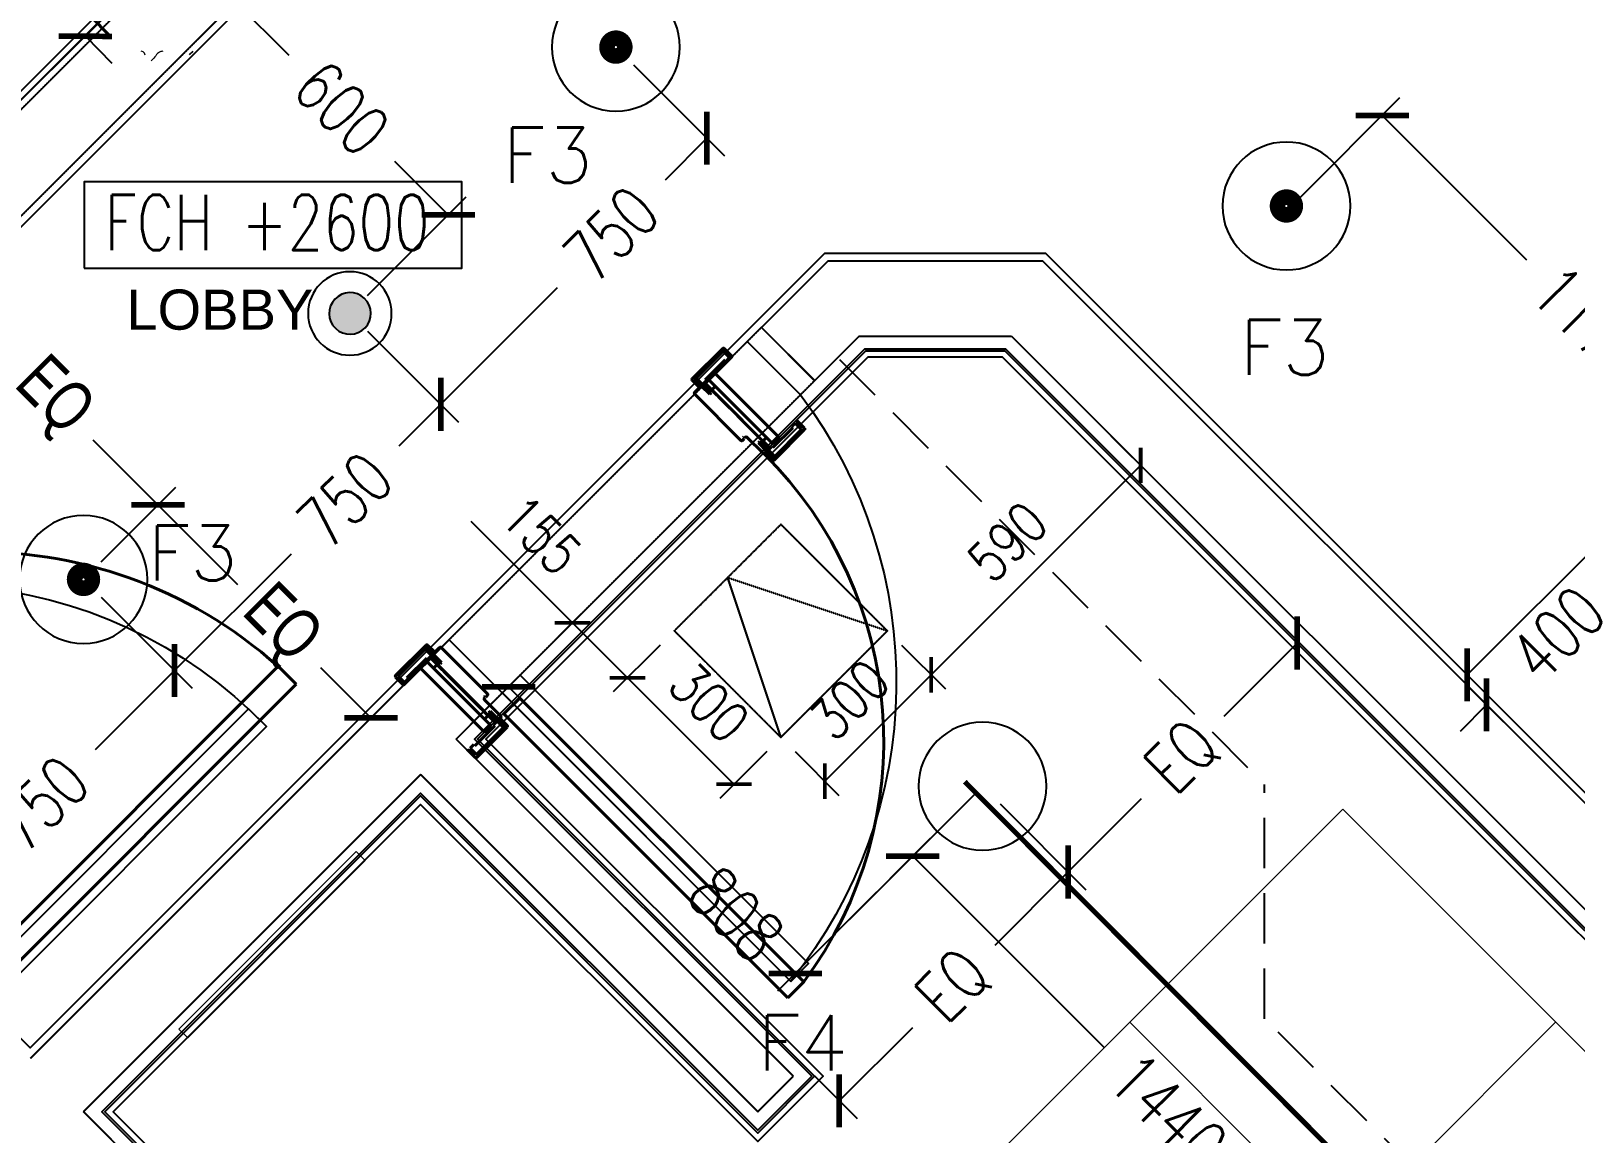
# Model space of a CAD drawing. Header units: millimetres. Extents: x 186805 to 449048, y 2167 to 51540.
# Drawn here: x 307688 to 310765, y 12794 to 14990 of the extents above; entities that cross this region are included whole.
import ezdxf
from ezdxf.enums import TextEntityAlignment as Align

# ---------------------------------------------------------------- set-up
doc = ezdxf.new("R2010")
doc.units = ezdxf.units.MM
for name, pattern in [('BC$0$DASHDOT2', [0.5, 0.25, -0.125, 0, -0.125]), ('BC$0$HIDDEN', [0.375, 0.25, -0.125]), ('HIDDEN', [0.375, 0.25, -0.125]), ('HIDDEN2', [0.1875, 0.125, -0.0625])]:
    doc.linetypes.add(name, pattern=pattern)
doc.layers.get('0').update_dxf_attribs({"linetype": 'CONTINUOUS'})
doc.layers.get('Defpoints').update_dxf_attribs({"linetype": 'CONTINUOUS'})
for name, color, linetype, lineweight in [('0-60x60-C', 3, 'CONTINUOUS', 13), ('0-duct-C', 3, 'CONTINUOUS', 20), ('1', 130, 'CONTINUOUS', 40), ('ACCESS PANEL', 170, 'CONTINUOUS', 30), ('wall', 4, 'CONTINUOUS', 25)]:
    doc.layers.add(name, color=color, linetype=linetype, lineweight=lineweight)
for name, color, linetype in [('0TG-text', 4, 'CONTINUOUS'), ('A-ABOVE DOOR', 1, 'HIDDEN2'), ('a-door', 4, 'CONTINUOUS'), ('a-wall', 140, 'CONTINUOUS'), ('BC-dim', 1, 'CONTINUOUS'), ('BC-TILES', 2, 'CONTINUOUS'), ('dimension', 7, 'CONTINUOUS'), ('E-ARMATUR', 2, 'CONTINUOUS'), ('HATCH', 8, 'CONTINUOUS'), ('MEP', 16, 'CONTINUOUS'), ('SHADOW LINE', 151, 'CONTINUOUS'), ('TEXT', 3, 'CONTINUOUS')]:
    doc.layers.add(name, color=color, linetype=linetype)
doc.styles.add('BW.B$0$SAS', font='sanss___.ttf')
doc.styles.add('ROMANS', font='ROMANS.shx', dxfattribs={"width": 0.8})
doc.styles.add('ROMANS_075', font='romans.shx', dxfattribs={"width": 0.75})
doc.dimstyles.new('ARCH_1-50B$0', dxfattribs={"dimscale": 1000, "dimtxt": 0.11, "dimasz": 0.075, "dimexe": 0.05, "dimexo": 0.05, "dimgap": 0.055, "dimtad": 0, "dimdec": 0, "dimrnd": 1, "dimzin": 12, "dimdsep": 46, "dimtxsty": 'ROMANS_075', "dimblk1": 'ARCHTICK', "dimblk2": 'ARCHTICK', "dimsah": 1, "dimcen": 0.07, "dimclrd": 9, "dimclre": 9, "dimadec": 0, "dimazin": 0, "dimtfac": 1, "dimtdec": 0, "dimtofl": 0, "dimtmove": 0, "dimatfit": 3, "dimldrblk": 'ARCHTICK', "dimfxl": 0.05, "dimtolj": 1, "dimtzin": 12, "dimarcsym": 0})
doc.dimstyles.new('DIM-100', dxfattribs={"dimtxt": 90, "dimasz": 40, "dimexe": 40, "dimexo": 40, "dimgap": 40, "dimtad": 1, "dimdec": 0, "dimtxsty": 'ROMANS', "dimblk": 'ARCHTICK', "dimcen": 150, "dimclrd": 30, "dimclre": 30, "dimclrt": 30, "dimadec": 0, "dimazin": 0, "dimtfac": 1, "dimtdec": 0, "dimtmove": 0, "dimatfit": 3, "dimfxl": 1, "dimarcsym": 0})

# ---------------------------------------------------------------- blocks, each defined once
blk = doc.blocks.new('A$C7C4A1575')
at = {"layer": 'A-ABOVE DOOR', "color": 8}
for p, q in [((78751.2, 37238.9), (78093.6, 37896.5)), ((78645.1, 37132.8), (77987.5, 37790.4)), ((77612.7, 36468.1), (76884.4, 37196.4)), ((77506.7, 36362.1), (76778.3, 37090.4))]:
    blk.add_line(p, q, dxfattribs=at)
at = {"layer": 'a-door', "color": 8}
for points in [[(77093, 38494), (77658.7, 37928.3), (77623.3, 37892.9), (77057.6, 38458.6)], [(77987.5, 37790.4), (78022.9, 37755.1), (78703.7, 38435.9)], [(78703.7, 38435.9), (78703.7, 38435.9), (78128.9, 37861.1), (78093.6, 37896.5)], [(78703.7, 38435.9), (78739, 38400.5), (78164.3, 37825.8), (78128.9, 37861.1)], [(78722.9, 37267.2), (78722.9, 37267.2), (78616.8, 37161.1), (78616.8, 37161.1)]]:
    blk.add_lwpolyline(points, dxfattribs=at)
for centre, radius, start, end in [((77961.5, 37839.1), 952.3, 323.086, 38.7987), ((76995.7, 38566.1), 920, 232.4826, 316.1122)]:
    blk.add_arc(centre, radius, start, end, dxfattribs=at)
at = {"layer": 'a-wall', "color": 8}
for p, q in [((78620.9, 40021.9), (77294.5, 38695.5)), ((82121.1, 39915.8), (79205.3, 37000)), ((79143.1, 37150), (81484.7, 39491.5)), ((77966.3, 38023.8), (77294.5, 38695.5)), ((77966.3, 38023.8), (78638, 38695.5)), ((78638, 38695.5), (78708.7, 38624.8)), ((78708.7, 38624.8), (78037, 37953)), ((77987.5, 37790.4), (77188.5, 38589.4)), ((78037, 37953), (78093.6, 37896.5)), ((78093.6, 37896.5), (77987.5, 37790.4)), ((78751.2, 37238.9), (78645.1, 37132.8)), ((78840, 37150), (78751.2, 37238.9)), ((78840, 37150), (79143.1, 37150)), ((78777.9, 37000), (78645.1, 37132.8)), ((78777.9, 37000), (79205.3, 37000))]:
    blk.add_line(p, q, dxfattribs=at)
blk = doc.blocks.new('A$C32DD6ECA')
at = {"layer": '0-60x60-C', "color": 16, "xscale": 0.04183124983683228, "yscale": 0.04183124983683228, "zscale": 0.04183124983683228, "rotation": 180}
blk.add_blockref('A$C7C4A1575', (4397.08, 2202.64), dxfattribs=at)
blk = doc.blocks.new('_ArchTick')
at = {"color": 0, "linetype": 'ByBlock', "const_width": 0.15}
blk.add_lwpolyline([(-0.5, -0.5), (0.5, 0.5)], dxfattribs=at)
blk = doc.blocks.new('*D256')
at = {"layer": 'Defpoints', "color": 0, "transparency": 16777216}
for p in [(-568498.8, -207916.5), (-568884.6, -207942.3), (-568707.5, -208122.1)]:
    blk.add_point(p, dxfattribs=at)
at = {"layer": 'MEP', "color": 9, "lineweight": -2, "transparency": 16777216}
for p, q in [((-568675.9, -207736.7), (-568728.6, -207683.3)), ((-568849, -207907.2), (-568640.3, -207701.6)), ((-568671.9, -208087), (-568463.2, -207881.5)), ((-568498.8, -207916.5), (-568446.2, -207970))]:
    blk.add_line(p, q, dxfattribs=at)
at = {"layer": 'MEP', "color": 9, "lineweight": -2, "transparency": 16777216, "xscale": 75, "yscale": 75, "zscale": 75}
for p, rotation in [((-568675.9, -207736.7), 314.5677388572266), ((-568498.8, -207916.5), 134.5677388572266)]:
    blk.add_blockref('_ArchTick', p, dxfattribs=dict(at, rotation=rotation))
at = {"layer": 'MEP', "color": 0, "transparency": 16777216, "insert": (-568479.8, -207806.9), "char_height": 110, "attachment_point": 5, "rotation": 314.5677, "style": 'ROMANS_075'}
blk.add_mtext('\\A1;252', dxfattribs=at)
blk = doc.blocks.new('*D78')
at = {"layer": 'Defpoints', "color": 0, "transparency": 16777216}
for p in [(-567012, -209711.6), (-565832.2, -210568.3), (-565993.7, -210729.8)]:
    blk.add_point(p, dxfattribs=at)
at = {"layer": 'dimension', "color": 9, "lineweight": -2, "transparency": 16777216}
for p, q in [((-566976.6, -209676.3), (-566815.1, -209514.7)), ((-566850.4, -209550.1), (-566469.9, -209930.7)), ((-565832.2, -210568.3), (-566212.8, -210187.7)), ((-565958.4, -210694.5), (-565796.9, -210533))]:
    blk.add_line(p, q, dxfattribs=at)
at = {"layer": 'dimension', "color": 9, "lineweight": -2, "transparency": 16777216, "xscale": 75, "yscale": 75, "zscale": 75}
for p, rotation in [((-566850.4, -209550.1), 135.0000000000016), ((-565832.2, -210568.3), 315.0000000000016)]:
    blk.add_blockref('_ArchTick', p, dxfattribs=dict(at, rotation=rotation))
at = {"layer": 'dimension', "color": 0, "transparency": 16777216, "insert": (-566341.3, -210059.2), "char_height": 100, "attachment_point": 5, "rotation": 315, "style": 'ROMANS_075'}
blk.add_mtext('\\A1;1440', dxfattribs=at)
blk = doc.blocks.new('*D79')
at = {"layer": 'Defpoints', "color": 0, "transparency": 16777216}
for p in [(-567260.2, -208817.3), (-567655.5, -209212.7), (-566688.9, -209388.5)]:
    blk.add_point(p, dxfattribs=at)
at = {"layer": 'dimension', "color": 9, "lineweight": -2, "transparency": 16777216}
for p, q in [((-567295.5, -208852.7), (-567690.9, -209248)), ((-567655.5, -209212.7), (-567309.4, -209558.8)), ((-566724.3, -209423.9), (-567119.6, -209819.3)), ((-567084.3, -209783.9), (-567095.3, -209773))]:
    blk.add_line(p, q, dxfattribs=at)
at = {"layer": 'dimension', "color": 9, "lineweight": -2, "transparency": 16777216, "xscale": 75, "yscale": 75, "zscale": 75}
for p, rotation in [((-567655.5, -209212.7), 134.9999999997431), ((-567084.3, -209783.9), 314.9999999997431)]:
    blk.add_blockref('_ArchTick', p, dxfattribs=dict(at, rotation=rotation))
at = {"layer": 'dimension', "color": 0, "transparency": 16777216, "insert": (-567202.3, -209665.9), "char_height": 100, "attachment_point": 5, "rotation": 315, "style": 'ROMANS_075'}
blk.add_mtext('\\A1;808', dxfattribs=at)
blk = doc.blocks.new('*D89')
at = {"layer": 'Defpoints', "color": 0, "transparency": 16777216}
for p in [(-566255.4, -208955), (-566084.5, -209125.8), (-566711.4, -209411.1)]:
    blk.add_point(p, dxfattribs=at)
at = {"layer": 'dimension', "color": 9, "lineweight": -2, "transparency": 16777216}
for p, q in [((-566220, -208990.4), (-566049.2, -209161.2)), ((-566084.5, -209125.8), (-566230.8, -209272)), ((-566676.1, -209446.4), (-566505.3, -209617.3)), ((-566540.6, -209581.9), (-566394.4, -209435.7))]:
    blk.add_line(p, q, dxfattribs=at)
at = {"layer": 'dimension', "color": 9, "lineweight": -2, "transparency": 16777216, "xscale": 75, "yscale": 75, "zscale": 75}
for p, rotation in [((-566084.5, -209125.8), 44.99999999998721), ((-566540.6, -209581.9), 224.9999999999872)]:
    blk.add_blockref('_ArchTick', p, dxfattribs=dict(at, rotation=rotation))
at = {"layer": 'dimension', "color": 0, "transparency": 16777216, "insert": (-566312.6, -209353.9), "char_height": 100, "attachment_point": 5, "rotation": 45, "style": 'ROMANS_075'}
blk.add_mtext('\\A1;EQ ', dxfattribs=at)
blk = doc.blocks.new('*D144')
at = {"layer": 'Defpoints', "color": 0, "transparency": 16777216}
for p in [(-565915, -208074.2), (-566115.5, -208274.7), (-565283.1, -209107.1)]:
    blk.add_point(p, dxfattribs=at)
at = {"layer": 'dimension', "color": 9, "lineweight": -2, "transparency": 16777216}
for p, q in [((-566080.1, -208239.3), (-565879.7, -208038.9)), ((-565915, -208074.2), (-565627.4, -208361.9)), ((-565082.6, -208906.6), (-565370.3, -208619)), ((-565247.7, -209071.7), (-565047.3, -208871.3))]:
    blk.add_line(p, q, dxfattribs=at)
at = {"layer": 'dimension', "color": 9, "lineweight": -2, "transparency": 16777216, "xscale": 75, "yscale": 75, "zscale": 75}
for p, rotation in [((-565915, -208074.2), 135.000000000001), ((-565082.6, -208906.6), 315.000000000001)]:
    blk.add_blockref('_ArchTick', p, dxfattribs=dict(at, rotation=rotation))
at = {"layer": 'dimension', "color": 0, "transparency": 16777216, "insert": (-565498.8, -208490.4), "char_height": 100, "attachment_point": 5, "rotation": 315, "style": 'ROMANS_075'}
blk.add_mtext('\\A1;1177', dxfattribs=at)
blk = doc.blocks.new('*D145')
at = {"layer": 'Defpoints', "color": 0, "transparency": 16777216}
for p in [(-568502.5, -208998.9), (-567929.8, -209274.8), (-568078.2, -209423.2)]:
    blk.add_point(p, dxfattribs=at)
at = {"layer": 'dimension', "color": 9, "lineweight": -2, "transparency": 16777216}
for p, q in [((-568467.1, -208963.6), (-568318.7, -208815.2)), ((-568354.1, -208850.5), (-568195.6, -209009)), ((-567929.8, -209274.8), (-568029.4, -209175.2)), ((-568042.8, -209387.9), (-567894.4, -209239.5))]:
    blk.add_line(p, q, dxfattribs=at)
at = {"layer": 'dimension', "color": 9, "lineweight": -2, "transparency": 16777216, "xscale": 75, "yscale": 75, "zscale": 75}
for p, rotation in [((-568354.1, -208850.5), 135.0000000000098), ((-567929.8, -209274.8), 315.0000000000098)]:
    blk.add_blockref('_ArchTick', p, dxfattribs=dict(at, rotation=rotation))
at = {"layer": 'dimension', "color": 0, "transparency": 16777216, "insert": (-568112.5, -209092.1), "char_height": 100, "attachment_point": 5, "rotation": 315, "style": 'ROMANS_075'}
blk.add_mtext('\\A1;{\\Farchd.shx;EQ}', dxfattribs=at)
blk = doc.blocks.new('*D146')
at = {"layer": 'Defpoints', "color": 0, "transparency": 16777216}
for p in [(-568778.3, -208426.3), (-568926.7, -208574.7), (-568502.5, -208998.9)]:
    blk.add_point(p, dxfattribs=at)
at = {"layer": 'dimension', "color": 9, "lineweight": -2, "transparency": 16777216}
for p, q in [((-568891.4, -208539.3), (-568743, -208390.9)), ((-568778.3, -208426.3), (-568649.3, -208555.3)), ((-568354.1, -208850.5), (-568483.1, -208721.5)), ((-568467.1, -208963.6), (-568318.7, -208815.2))]:
    blk.add_line(p, q, dxfattribs=at)
at = {"layer": 'dimension', "color": 9, "lineweight": -2, "transparency": 16777216, "xscale": 75, "yscale": 75, "zscale": 75}
for p, rotation in [((-568778.3, -208426.3), 135.000000000055), ((-568354.1, -208850.5), 315.000000000055)]:
    blk.add_blockref('_ArchTick', p, dxfattribs=dict(at, rotation=rotation))
at = {"layer": 'dimension', "color": 0, "transparency": 16777216, "insert": (-568566.2, -208638.4), "char_height": 100, "attachment_point": 5, "rotation": 315, "style": 'ROMANS_075'}
blk.add_mtext('\\A1;{\\Farchd.shx;EQ}', dxfattribs=at)
blk = doc.blocks.new('*D147')
at = {"layer": 'Defpoints', "color": 0, "transparency": 16777216}
for p in [(-568502.5, -208998.9), (-569032.8, -209529.3), (-568851.4, -209710.6)]:
    blk.add_point(p, dxfattribs=at)
at = {"layer": 'dimension', "color": 9, "lineweight": -2, "transparency": 16777216}
for p, q in [((-568467.1, -209034.3), (-568285.7, -209215.7)), ((-568321.1, -209180.3), (-568479.2, -209338.4)), ((-568997.4, -209564.6), (-568816.1, -209746)), ((-568851.4, -209710.6), (-568693.3, -209552.5))]:
    blk.add_line(p, q, dxfattribs=at)
at = {"layer": 'dimension', "color": 9, "lineweight": -2, "transparency": 16777216, "xscale": 75, "yscale": 75, "zscale": 75}
for p, rotation in [((-568321.1, -209180.3), 45.00000000013988), ((-568851.4, -209710.6), 225.0000000001399)]:
    blk.add_blockref('_ArchTick', p, dxfattribs=dict(at, rotation=rotation))
at = {"layer": 'dimension', "color": 0, "transparency": 16777216, "insert": (-568586.3, -209445.5), "char_height": 100, "attachment_point": 5, "rotation": 45, "style": 'ROMANS_075'}
blk.add_mtext('\\A1;750', dxfattribs=at)
blk = doc.blocks.new('*D174')
at = {"layer": 'Defpoints', "color": 0, "transparency": 16777216}
for p in [(-567972.1, -208468.6), (-567790.8, -208650), (-568502.5, -208998.9)]:
    blk.add_point(p, dxfattribs=at)
at = {"layer": 'dimension', "color": 9, "lineweight": -2, "transparency": 16777216}
for p, q in [((-567936.8, -208504), (-567755.4, -208685.3)), ((-567790.8, -208650), (-567874.2, -208733.4)), ((-568321.1, -209180.3), (-568088.4, -208947.6)), ((-568467.1, -209034.3), (-568285.7, -209215.7))]:
    blk.add_line(p, q, dxfattribs=at)
at = {"layer": 'dimension', "color": 9, "lineweight": -2, "transparency": 16777216, "xscale": 75, "yscale": 75, "zscale": 75}
for p, rotation in [((-567790.8, -208650), 44.99999999981291), ((-568321.1, -209180.3), 224.9999999998129)]:
    blk.add_blockref('_ArchTick', p, dxfattribs=dict(at, rotation=rotation))
at = {"layer": 'dimension', "color": 0, "transparency": 16777216, "insert": (-567981.3, -208840.5), "char_height": 100, "attachment_point": 5, "rotation": 45, "style": 'ROMANS_075'}
blk.add_mtext('\\A1;750', dxfattribs=at)
blk = doc.blocks.new('*D175')
at = {"layer": 'Defpoints', "color": 0, "transparency": 16777216}
for p in [(-568200, -207847.9), (-568396.4, -208044.3), (-567972.1, -208468.6)]:
    blk.add_point(p, dxfattribs=at)
at = {"layer": 'dimension', "color": 9, "lineweight": -2, "transparency": 16777216}
for p, q in [((-568361, -208009), (-568164.6, -207812.6)), ((-568200, -207847.9), (-568093.6, -207954.2)), ((-567775.7, -208272.2), (-567882, -208165.9)), ((-567936.8, -208433.3), (-567740.3, -208236.8))]:
    blk.add_line(p, q, dxfattribs=at)
at = {"layer": 'dimension', "color": 9, "lineweight": -2, "transparency": 16777216, "xscale": 75, "yscale": 75, "zscale": 75}
for p, rotation in [((-568200, -207847.9), 135.0000000012401), ((-567775.7, -208272.2), 315.00000000124)]:
    blk.add_blockref('_ArchTick', p, dxfattribs=dict(at, rotation=rotation))
at = {"layer": 'dimension', "color": 0, "transparency": 16777216, "insert": (-567987.8, -208060), "char_height": 100, "attachment_point": 5, "rotation": 315, "style": 'ROMANS_075'}
blk.add_mtext('\\A1;600', dxfattribs=at)
blk = doc.blocks.new('F33')
at = {"layer": 'E-ARMATUR', "color": 16, "const_width": 31.1}
blk.add_lwpolyline([(-17.7, 0, 1), (17.7, 0, 1)], format="xyb", close=True, dxfattribs=at)
at = {"layer": 'E-ARMATUR', "color": 16}
blk.add_circle((0, 0), 127.5, dxfattribs=at)
blk = doc.blocks.new('f44')
at = {"layer": 'E-ARMATUR', "color": 16}
blk.add_circle((0, 0), 127.5, dxfattribs=at)
blk = doc.blocks.new('*D198')
at = {"layer": 'Defpoints', "color": 0, "transparency": 16777216}
for p in [(-565283.1, -209107.1), (-565707, -209248.8), (-565565.9, -209389.9)]:
    blk.add_point(p, dxfattribs=at)
at = {"layer": 'dimension', "color": 9, "lineweight": -2, "transparency": 16777216}
for p, q in [((-565318.4, -209071.7), (-565459.5, -208930.6)), ((-565424.2, -208966), (-565371.1, -208912.9)), ((-565601.3, -209354.6), (-565742.4, -209213.4)), ((-565707, -209248.8), (-565760, -209301.8))]:
    blk.add_line(p, q, dxfattribs=at)
at = {"layer": 'dimension', "color": 9, "lineweight": -2, "transparency": 16777216, "xscale": 75, "yscale": 75, "zscale": 75}
for p, rotation in [((-565424.2, -208966), 225.0000000000148), ((-565707, -209248.8), 45.00000000001473)]:
    blk.add_blockref('_ArchTick', p, dxfattribs=dict(at, rotation=rotation))
at = {"layer": 'dimension', "color": 0, "transparency": 16777216, "insert": (-565565.6, -209107.4), "char_height": 100, "attachment_point": 5, "rotation": 45, "style": 'ROMANS_075'}
blk.add_mtext('\\A1;400', dxfattribs=at)
blk = doc.blocks.new('*D199')
at = {"layer": 'Defpoints', "color": 0, "transparency": 16777216}
for p in [(-567441.8, -207938.3), (-567260.4, -208119.6), (-567972.1, -208468.6)]:
    blk.add_point(p, dxfattribs=at)
at = {"layer": 'dimension', "color": 9, "lineweight": -2, "transparency": 16777216}
for p, q in [((-567406.4, -207973.6), (-567225.1, -208155)), ((-567260.4, -208119.6), (-567343.9, -208203.1)), ((-567790.8, -208650), (-567558, -208417.2)), ((-567936.8, -208504), (-567755.4, -208685.3))]:
    blk.add_line(p, q, dxfattribs=at)
at = {"layer": 'dimension', "color": 9, "lineweight": -2, "transparency": 16777216, "xscale": 75, "yscale": 75, "zscale": 75}
for p, rotation in [((-567260.4, -208119.6), 44.99999999983807), ((-567790.8, -208650), 224.9999999998381)]:
    blk.add_blockref('_ArchTick', p, dxfattribs=dict(at, rotation=rotation))
at = {"layer": 'dimension', "color": 0, "transparency": 16777216, "insert": (-567451, -208310.2), "char_height": 100, "attachment_point": 5, "rotation": 45, "style": 'ROMANS_075'}
blk.add_mtext('\\A1;750', dxfattribs=at)
blk = doc.blocks.new('*D218')
at = {"layer": 'Defpoints', "color": 0, "transparency": 16777216}
for p in [(-564723.4, -208167), (-564554.6, -208335.8), (-565576.6, -209358)]:
    blk.add_point(p, dxfattribs=at)
at = {"layer": 'dimension', "color": 9, "lineweight": -2, "transparency": 16777216}
for p, q in [((-564589.9, -208300.5), (-564758.8, -208131.7)), ((-564723.4, -208167), (-564855.5, -208299.1)), ((-565745.5, -209189.1), (-565112.6, -208556.2)), ((-565612, -209322.6), (-565780.8, -209153.8))]:
    blk.add_line(p, q, dxfattribs=at)
at = {"layer": 'dimension', "color": 9, "lineweight": -2, "transparency": 16777216, "xscale": 75, "yscale": 75, "zscale": 75}
for p, rotation in [((-564723.4, -208167), 45.00195083338961), ((-565745.5, -209189.1), 225.0019508333896)]:
    blk.add_blockref('_ArchTick', p, dxfattribs=dict(at, rotation=rotation))
at = {"layer": 'dimension', "color": 0, "transparency": 16777216, "insert": (-564994.2, -208417.5), "char_height": 100, "attachment_point": 5, "rotation": 45.002, "style": 'ROMANS_075'}
blk.add_mtext('\\A1;1445', dxfattribs=at)
blk = doc.blocks.new('*D260')
at = {"layer": 'ACCESS PANEL', "color": 8, "linetype": 'Continuous', "lineweight": -2, "transparency": 16777216}
for p, q in [((-566455.4, -208712.5), (-566368.1, -208799.9)), ((-566813.6, -209188.9), (-566396.3, -208771.6)), ((-566872.7, -209129.8), (-566785.3, -209217.1))]:
    blk.add_line(p, q, dxfattribs=at)
at = {"layer": 'Defpoints', "color": 0, "linetype": 'Continuous', "transparency": 16777216}
for p in [(-566483.7, -208684.3), (-566396.3, -208771.6), (-566900.9, -209101.5)]:
    blk.add_point(p, dxfattribs=at)
at = {"layer": 'ACCESS PANEL', "color": 8, "linetype": 'Continuous', "lineweight": -2, "transparency": 16777216, "xscale": 50, "yscale": 50, "zscale": 50}
for p, rotation in [((-566396.3, -208771.6), 44.99999999998602), ((-566813.6, -209188.9), 224.999999999986)]:
    blk.add_blockref('_ArchTick', p, dxfattribs=dict(at, rotation=rotation))
at = {"layer": 'ACCESS PANEL', "color": 2, "linetype": 'Continuous', "transparency": 16777216, "insert": (-566661.5, -208923.7), "char_height": 80, "attachment_point": 5, "rotation": 45, "style": 'ROMANS'}
blk.add_mtext('590', dxfattribs=at)
blk = doc.blocks.new('*D261')
at = {"layer": 'ACCESS PANEL', "color": 8, "linetype": 'Continuous', "lineweight": -2, "transparency": 16777216}
for p, q in [((-566872.7, -209129.8), (-566785.3, -209217.1)), ((-566813.6, -209188.9), (-567025.7, -209401)), ((-567084.8, -209341.9), (-566997.4, -209429.3))]:
    blk.add_line(p, q, dxfattribs=at)
at = {"layer": 'Defpoints', "color": 0, "linetype": 'Continuous', "transparency": 16777216}
for p in [(-566900.9, -209101.5), (-567113.1, -209313.6), (-567025.7, -209401)]:
    blk.add_point(p, dxfattribs=at)
at = {"layer": 'ACCESS PANEL', "color": 8, "linetype": 'Continuous', "lineweight": -2, "transparency": 16777216, "xscale": 50, "yscale": 50, "zscale": 50}
for p, rotation in [((-566813.6, -209188.9), 45), ((-567025.7, -209401), 225)]:
    blk.add_blockref('_ArchTick', p, dxfattribs=dict(at, rotation=rotation))
at = {"layer": 'ACCESS PANEL', "color": 2, "linetype": 'Continuous', "transparency": 16777216, "insert": (-566976.2, -209238.4), "char_height": 80, "attachment_point": 5, "rotation": 45, "style": 'ROMANS'}
blk.add_mtext('300', dxfattribs=at)
blk = doc.blocks.new('*D222')
at = {"layer": 'ACCESS PANEL', "color": 8, "linetype": 'Continuous', "lineweight": -2, "transparency": 16777216}
for p, q in [((-567528.2, -209085.3), (-567730, -208883.5)), ((-567463.1, -209020.2), (-567556.5, -209113.6)), ((-567418.6, -209194.9), (-567528.2, -209085.3)), ((-567353.5, -209129.8), (-567446.9, -209223.2))]:
    blk.add_line(p, q, dxfattribs=at)
at = {"layer": 'Defpoints', "color": 0, "linetype": 'Continuous', "transparency": 16777216}
for p in [(-567434.8, -208991.9), (-567528.2, -209085.3), (-567325.2, -209101.5)]:
    blk.add_point(p, dxfattribs=at)
at = {"layer": 'ACCESS PANEL', "color": 8, "linetype": 'Continuous', "lineweight": -2, "transparency": 16777216, "xscale": 50, "yscale": 50, "zscale": 50}
for p, rotation in [((-567528.2, -209085.3), 134.9997931678721), ((-567418.6, -209194.9), 314.9997931678721)]:
    blk.add_blockref('_ArchTick', p, dxfattribs=dict(at, rotation=rotation))
at = {"layer": 'ACCESS PANEL', "color": 2, "linetype": 'Continuous', "transparency": 16777216, "insert": (-567590.2, -208910.2), "char_height": 80, "attachment_point": 5, "rotation": 314.9998, "style": 'ROMANS'}
blk.add_mtext('155', dxfattribs=at)
blk = doc.blocks.new('*D270')
at = {"layer": 'ACCESS PANEL', "color": 8, "linetype": 'Continuous', "lineweight": -2, "transparency": 16777216}
for p, q in [((-567353.5, -209129.8), (-567446.9, -209223.2)), ((-567418.6, -209194.9), (-567206.5, -209407)), ((-567141.4, -209341.9), (-567234.8, -209435.3))]:
    blk.add_line(p, q, dxfattribs=at)
at = {"layer": 'Defpoints', "color": 0, "linetype": 'Continuous', "transparency": 16777216}
for p in [(-567325.2, -209101.5), (-567113.1, -209313.6), (-567206.5, -209407)]:
    blk.add_point(p, dxfattribs=at)
at = {"layer": 'ACCESS PANEL', "color": 8, "linetype": 'Continuous', "lineweight": -2, "transparency": 16777216, "xscale": 50, "yscale": 50, "zscale": 50}
for p, rotation in [((-567418.6, -209194.9), 134.9997931730236), ((-567206.5, -209407), 314.9997931730236)]:
    blk.add_blockref('_ArchTick', p, dxfattribs=dict(at, rotation=rotation))
at = {"layer": 'ACCESS PANEL', "color": 2, "linetype": 'Continuous', "transparency": 16777216, "insert": (-567256, -209244.4), "char_height": 80, "attachment_point": 5, "rotation": 314.9998, "style": 'ROMANS'}
blk.add_mtext('300', dxfattribs=at)
blk = doc.blocks.new('*D228')
at = {"layer": 'Defpoints', "color": 0, "transparency": 16777216}
for p in [(-566711.4, -209411.1), (-567167.5, -209867.2), (-566996.7, -210038)]:
    blk.add_point(p, dxfattribs=at)
at = {"layer": 'dimension', "color": 9, "lineweight": -2, "transparency": 16777216}
for p, q in [((-566676.1, -209446.4), (-566505.3, -209617.3)), ((-566540.6, -209581.9), (-566686.8, -209728.1)), ((-567132.2, -209902.5), (-566961.3, -210073.3)), ((-566996.7, -210038), (-566850.5, -209891.8))]:
    blk.add_line(p, q, dxfattribs=at)
at = {"layer": 'dimension', "color": 9, "lineweight": -2, "transparency": 16777216, "xscale": 75, "yscale": 75, "zscale": 75}
for p, rotation in [((-566540.6, -209581.9), 45.00000000001463), ((-566996.7, -210038), 225.0000000000146)]:
    blk.add_blockref('_ArchTick', p, dxfattribs=dict(at, rotation=rotation))
at = {"layer": 'dimension', "color": 0, "transparency": 16777216, "insert": (-566768.7, -209809.9), "char_height": 100, "attachment_point": 5, "rotation": 45, "style": 'ROMANS_075'}
blk.add_mtext('\\A1;EQ ', dxfattribs=at)
blk = doc.blocks.new('A$C35C014DB')
at = {"layer": 'MEP'}
h = blk.add_hatch(color=256, dxfattribs=at)
edge = h.paths.add_edge_path()
edge.add_ellipse((13749, 11543.1), major_axis=(-34, -23.8), ratio=1, start_angle=0, end_angle=360, ccw=False)
at = {"color": 8, "linetype": 'BC$0$HIDDEN', "ltscale": 400}
for p, q in [((14724.1, 11451.5), (15571.2, 10604.5)), ((15571.2, 10137.8), (15571.2, 10604.5)), ((16941.4, 8767.5), (15571.2, 10137.8))]:
    blk.add_line(p, q, dxfattribs=at)
at = {"color": 9}
for points in [[(12157.3, 11034.3), (13868.5, 12745.5), (12458.4, 14155.7), (10747.2, 12444.5)], [(18256.7, 7480.6), (21664.9, 10888.8), (19320.8, 13232.9), (15480.1, 13232.9), (15480.1, 12732.9), (14110.5, 12732.9), (12284.6, 10907), (13111.9, 10079.7), (14695.2, 11662.9), (15134.9, 11662.9), (18065.7, 8732.2), (17535.4, 8201.8)]]:
    blk.add_lwpolyline(points, close=True, dxfattribs=at)
at = {"layer": '0-60x60-C', "color": 2}
for p in [(14453.9, 9282.2), (16999.5, 9282.2)]:
    blk.add_line(p, (15726.7, 10555), dxfattribs=at)
at = {"layer": '0-60x60-C', "color": 1}
for p, q in [((16151, 10130.7), (14878.2, 8857.9)), ((16575.2, 8857.9), (15302.5, 10130.7))]:
    blk.add_line(p, q, dxfattribs=at)
at = {"layer": '0-duct-C', "color": 2}
blk.add_lwpolyline([(13761.5, 10470.8), (13779.2, 10453.1), (13425.6, 10099.6), (13408, 10117.2)], close=True, dxfattribs=at)
at = {"layer": '1', "color": 8}
for p, q in [((14430.7, 11412.6), (14491.5, 11473.4)), ((14438.8, 11414.4), (14491.1, 11466.7)), ((14496.1, 11450.4), (14456.5, 11410.8)), ((14510.6, 11457.2), (14456.8, 11403.4)), ((14494, 11466.7), (14505.3, 11455.4)), ((14494.3, 11473.4), (14510.6, 11457.2)), ((14498.2, 11448.3), (14496.1, 11450.4)), ((14505.3, 11455.4), (14498.2, 11448.3)), ((14437.4, 11413), (14438.8, 11414.4)), ((14451.5, 11401.7), (14438.8, 11414.4)), ((14438.8, 11414.4), (14467.1, 11386.1)), ((14476.6, 11423.2), (14463.9, 11410.5)), ((14603.9, 11295.9), (14476.6, 11423.2)), ((14445.2, 11395.3), (14430.7, 11409.8)), ((14435.3, 11385.4), (14448.7, 11398.8)), ((14464.3, 11383.3), (14437.4, 11410.1)), ((14448.7, 11398.8), (14465.7, 11381.9)), ((14458.6, 11408.7), (14451.5, 11401.7)), ((14451.5, 11401.7), (14455.1, 11405.2)), ((14468.5, 11384.7), (14451.5, 11401.7)), ((14455.1, 11405.2), (14479.8, 11380.4)), ((14456.5, 11410.8), (14458.6, 11408.7)), ((14463.9, 11410.5), (14591.2, 11283.2)), ((14467.1, 11386.1), (14464.3, 11383.3)), ((14465.7, 11381.9), (14468.5, 11384.7)), ((14476.6, 11397.8), (14469.6, 11390.7)), ((14571.4, 11288.9), (14469.6, 11390.7)), ((14527.9, 11289.9), (14435.3, 11382.6)), ((14483.4, 11376.9), (14529.3, 11330.9)), ((14532.9, 11327.4), (14529.3, 11330.9)), ((14532.9, 11327.4), (14557.6, 11302.7)), ((14636.1, 11324.6), (14629, 11317.5)), ((14647.4, 11313.3), (14636.1, 11324.6)), ((14654.8, 11314.3), (14638.6, 11330.6)), ((14534.4, 11293.5), (14530.7, 11289.9)), ((14532.2, 11295.7), (14533.7, 11297.2)), ((14532.9, 11295), (14532.2, 11295.7)), ((14534.4, 11293.5), (14532.9, 11295)), ((14535.1, 11295.7), (14533.7, 11297.2)), ((14535.8, 11295), (14535.1, 11295.7)), ((14537.1, 11296.3), (14535.8, 11295)), ((14572.5, 11263.8), (14539.9, 11296.3)), ((14561.1, 11299.1), (14585.9, 11274.4)), ((14578.5, 11295.9), (14571.4, 11288.9)), ((14591.2, 11283.2), (14603.9, 11295.9)), ((14631.1, 11315.4), (14591.5, 11275.8)), ((14594, 11250.7), (14654.8, 11311.5)), ((14595.1, 11258.1), (14647.4, 11310.4)), ((14629, 11317.5), (14631.1, 11315.4)), ((14565.4, 11287.8), (14562.6, 11285)), ((14562.6, 11285), (14579.5, 11268)), ((14566.8, 11286.4), (14564, 11283.6)), ((14564, 11283.6), (14590.8, 11256.7)), ((14582.4, 11270.8), (14565.4, 11287.8)), ((14595.1, 11258.1), (14566.8, 11286.4)), ((14579.5, 11268), (14575.3, 11263.8)), ((14576.7, 11265.2), (14591.2, 11250.7)), ((14589.4, 11277.9), (14582.4, 11270.8)), ((14585.9, 11274.4), (14582.4, 11270.8)), ((14582.4, 11270.8), (14595.1, 11258.1)), ((14591.5, 11275.8), (14589.4, 11277.9)), ((14593.7, 11256.7), (14595.1, 11258.1)), ((13900.4, 10882.3), (13839.5, 10821.5)), ((13898.6, 10874.2), (13846.3, 10821.8)), ((13900, 10875.6), (13898.6, 10874.2)), ((13911.3, 10861.4), (13898.6, 10874.2)), ((13898.6, 10874.2), (13926.9, 10845.9)), ((13929.7, 10848.7), (13902.8, 10875.6)), ((13917.7, 10867.8), (13903.2, 10882.3)), ((13904.2, 10854.4), (13911.3, 10861.4)), ((13911.3, 10861.4), (13907.8, 10857.9)), ((13928.3, 10844.5), (13911.3, 10861.4)), ((13927.6, 10877.7), (13914.1, 10864.3)), ((13914.1, 10864.3), (13931.1, 10847.3)), ((14023, 10785.1), (13930.4, 10877.7)), ((13605.9, 10840), (12969.5, 10203.6)), ((13641.6, 10804.2), (13605.9, 10840)), ((13855.8, 10802.4), (13909.5, 10856.1)), ((13862.5, 10816.9), (13902.1, 10856.5)), ((13889.7, 10836.3), (13902.5, 10849)), ((14017, 10709), (13889.7, 10836.3)), ((13902.1, 10856.5), (13904.2, 10854.4)), ((13902.5, 10849), (14029.8, 10721.8)), ((13907.8, 10857.9), (13932.5, 10833.1)), ((13915.2, 10836.3), (13922.3, 10843.4)), ((14024.1, 10741.6), (13922.3, 10843.4)), ((13926.9, 10845.9), (13929.7, 10848.7)), ((13931.1, 10847.3), (13928.3, 10844.5)), ((13005.3, 10167.8), (13641.6, 10804.2)), ((13839.5, 10818.6), (13855.8, 10802.4)), ((13846.3, 10819), (13857.6, 10807.7)), ((13857.6, 10807.7), (13864.6, 10814.8)), ((13864.6, 10814.8), (13862.5, 10816.9)), ((13936.1, 10829.6), (13982, 10783.6)), ((13985.6, 10780.1), (13982, 10783.6)), ((13985.6, 10780.1), (14010.3, 10755.4)), ((14017.3, 10780.7), (14015.8, 10779.2)), ((14017.2, 10777.8), (14015.8, 10779.2)), ((14016.7, 10775.9), (14017.9, 10777.1)), ((14049.2, 10740.5), (14016.7, 10773)), ((14017.9, 10777.1), (14017.2, 10777.8)), ((14018, 10780), (14017.3, 10780.7)), ((14019.4, 10778.6), (14018, 10780)), ((14019.4, 10778.6), (14023, 10782.2)), ((14087.5, 10776.8), (14055.6, 10745)), ((14653.1, 10211.1), (14087.5, 10776.8)), ((14013.8, 10751.8), (14038.6, 10727.1)), ((14017, 10734.5), (14024.1, 10741.6)), ((14025.2, 10747.6), (14028, 10750.4)), ((14042.1, 10730.6), (14025.2, 10747.6)), ((14026.6, 10746.2), (14029.4, 10749)), ((14054.9, 10717.9), (14026.6, 10746.2)), ((14028, 10750.4), (14045, 10733.4)), ((14029.4, 10749), (14056.3, 10722.1)), ((14045, 10733.4), (14049.2, 10737.7)), ((14055.6, 10745), (14621.3, 10179.3)), ((13997.6, 10681.8), (14037.2, 10721.4)), ((14062.3, 10718.9), (14001.5, 10658.1)), ((14054.9, 10717.9), (14002.5, 10665.6)), ((14029.8, 10721.8), (14017, 10709)), ((14035.1, 10723.5), (14042.1, 10730.6)), ((14037.2, 10721.4), (14035.1, 10723.5)), ((14038.6, 10727.1), (14042.1, 10730.6)), ((14042.1, 10730.6), (14054.9, 10717.9)), ((14047.8, 10736.3), (14062.3, 10721.8)), ((14056.3, 10719.3), (14054.9, 10717.9)), ((13988.4, 10676.9), (13995.5, 10683.9)), ((13999.7, 10665.6), (13988.4, 10676.9)), ((13995.5, 10683.9), (13997.6, 10681.8)), ((13998.6, 10658.1), (13982.4, 10674.4)), ((14621.3, 10179.3), (14653.1, 10211.1))]:
    blk.add_line(p, q, dxfattribs=at)
for centre, radius, start, end in [((14492.6, 11465.3), 2, 45, 135), ((14492.9, 11472), 2, 45, 135), ((14432.1, 11411.2), 2, 135, 225), ((14436.7, 11384), 2, 135, 225), ((14438.8, 11411.6), 2, 135, 225), ((14538.5, 11294.9), 2, 45, 135), ((14646, 11311.9), 2, 315, 45), ((14653.4, 11312.9), 2, 315, 45), ((14529.3, 11291.3), 2, 225, 315), ((14573.9, 11265.2), 2, 225, 315), ((14008.4, 10691.8), 803.9, 323.2998, 45.2982), ((14592.3, 11258.1), 2, 225, 315), ((14592.6, 11252.1), 2, 225, 315), ((13008.2, 10171.5), 896.4, 48.2043, 135.4318), ((13901.4, 10874.2), 2, 45, 135), ((13901.8, 10880.9), 2, 45, 135), ((13929, 10876.3), 2, 45, 135), ((13841, 10820.1), 2, 135, 225), ((13847.7, 10820.4), 2, 135, 225), ((14018.1, 10774.4), 2, 135, 225), ((14021.6, 10783.6), 2, 315, 45), ((14047.8, 10739.1), 2, 315, 45), ((14054.9, 10720.7), 2, 315, 45), ((14060.9, 10720.4), 2, 315, 45), ((14000.1, 10659.5), 2, 225, 315), ((14001.1, 10667), 2, 225, 315)]:
    blk.add_arc(centre, radius, start, end, dxfattribs=at)
at = {"layer": 'A-ABOVE DOOR'}
for p, q in [((13430.1, 12285.9), (12701.8, 11557.6)), ((13536.2, 12179.8), (12807.9, 11451.5)), ((14568.6, 11515.1), (13911, 10857.5)), ((14674.6, 11409.1), (14017, 10751.5))]:
    blk.add_line(p, q, dxfattribs=at)
at = {"layer": 'ACCESS PANEL', "linetype": 'HIDDEN', "ltscale": 0.4}
for p, q in [((14819.5, 10910.5), (14501.3, 11016.6)), ((14501.3, 11016.6), (14607.4, 10698.4))]:
    blk.add_line(p, q, dxfattribs=at)
at = {"layer": 'ACCESS PANEL', "linetype": 'HIDDEN2', "ltscale": 1.5}
blk.add_lwpolyline([(14395.2, 10910.5), (14607.4, 10698.4), (14819.5, 10910.5), (14607.4, 11122.7)], close=True, dxfattribs=at)
at = {"layer": 'BC-dim', "color": 2, "linetype": 'BC$0$DASHDOT2', "ltscale": 500, "const_width": 10}
blk.add_lwpolyline([(15509.2, 9659.6), (15715.2, 9865.7), (14973.7, 10610.2)], dxfattribs=at)
at = {"layer": 'BC-TILES', "color": 71}
blk.add_lwpolyline([(16842.4, 6081.9), (18149.2, 7388.7), (16876.4, 8661.4), (17371.4, 9156.4), (15055.8, 11471.9), (14774.3, 11471.9), (13997.2, 10694.9), (14669, 10023.2), (14561.5, 9915.7), (13889.7, 10587.4), (13254.8, 9952.4), (14562, 8645.2), (14703.4, 8786.6), (15199.8, 8290.2), (14917, 8007.4)], close=True, dxfattribs=at)
at = {"layer": 'BC-TILES'}
blk.add_lwpolyline([(16842.4, 6087.6), (18143.5, 7388.7), (16870.7, 8661.4), (17365.7, 9156.4), (15054.2, 11467.9), (14775.9, 11467.9), (14002.9, 10694.9), (14674.7, 10023.2), (14561.5, 9910), (13889.7, 10581.8), (13260.4, 9952.4), (14562, 8650.8), (14703.4, 8792.3), (15205.5, 8290.2), (14922.6, 8007.4)], close=True, dxfattribs=at)
at = {"layer": 'HATCH'}
blk.add_lwpolyline([(13429.3, 12058.8), (13436.4, 12065.8)], dxfattribs=at)
at = {"layer": 'HATCH', "color": 8, "lineweight": 0}
for points, knots in [([(13341, 12058), (13339.9, 12060.3), (13337.9, 12064.4), (13334.5, 12065.7), (13333, 12066)], [45.966035, 45.966035, 45.966035, 45.966035, 52.580466, 57.160135, 57.160135, 57.160135, 57.160135]), ([(13376, 12065.4), (13373.2, 12065.4), (13366.6, 12064.5), (13357.1, 12049.8), (13352.5, 12046.4)], [3.517357, 3.517357, 3.517357, 3.517357, 11.518318, 23.39652, 23.39652, 23.39652, 23.39652])]:
    blk.add_open_spline(points, degree=3, knots=knots, dxfattribs=at)
at = {"layer": 'MEP'}
for points in [[(14143.3, 10157.7, 0, 0, 0), (14068.7, 10232.3, 0, 0, 0), (14093, 10256.6, 0, 0, 0), (13993.3, 10261.7, 0, 0, 0), (14016.3, 10284.7, 0, 0, 0), (13953, 10348, 60, 0, 0), (13846.9, 10454.1, 0, 0, 0)], [(13826.1, 9840.5, 0, 0, 0), (13751.5, 9915.1, 0, 0, 0), (13775.8, 9939.4, 0, 0, 0), (13676.1, 9944.5, 0, 0, 0), (13699.1, 9967.5, 0, 0, 0), (13635.8, 10030.8, 60, 0, 0), (13529.7, 10136.9, 0, 0, 0)]]:
    blk.add_lwpolyline(points, format="xyseb", dxfattribs=at)
at = {"layer": 'MEP', "extrusion": (0, 0, -1)}
for centre, major_axis, start_param, end_param in [((13748.7, 11543.1), (-47.7, 68.2), 3.752458, 10.035643), ((13749, 11543.1), (-34, -23.8), 5.323254218590446, 11.60643952577003)]:
    blk.add_ellipse(centre, major_axis=major_axis, ratio=1, start_param=start_param, end_param=end_param, dxfattribs=at)
at = {"layer": 'SHADOW LINE'}
for points in [[(12157.3, 11051.3), (13851.6, 12745.5), (12458.4, 14138.7), (10764.1, 12444.5)], [(16842.4, 6104.5), (18126.5, 7388.7), (16853.8, 8661.4), (17348.7, 9156.4), (15049.2, 11455.9), (14780.9, 11455.9), (14019.9, 10694.9), (14691.6, 10023.2), (14561.5, 9893), (13889.7, 10564.8), (13277.4, 9952.4), (14562, 8667.8), (14703.4, 8809.2), (15222.5, 8290.2), (14939.6, 8007.4)]]:
    blk.add_lwpolyline(points, close=True, dxfattribs=at)
at = {"layer": 'TEXT', "color": 4}
blk.add_lwpolyline([(13219.5, 11633.4), (13972, 11633.4), (13972, 11805.2), (13219.5, 11805.2)], close=True, dxfattribs=at)
at = {"layer": 'wall'}
for p, q in [((14701.4, 11647.9), (14568.6, 11515.1)), ((14701.4, 11647.9), (15128.7, 11647.9)), ((18044.5, 8732.2), (15128.7, 11647.9)), ((14674.6, 11409.1), (14568.6, 11515.1)), ((14763.5, 11497.9), (14674.6, 11409.1)), ((14763.5, 11497.9), (15066.6, 11497.9)), ((15066.6, 11497.9), (17408.1, 9156.4)), ((13911, 10857.5), (13111.9, 10058.5)), ((14017, 10751.5), (13911, 10857.5)), ((13960.5, 10694.9), (14017, 10751.5)), ((14632.2, 10023.2), (13960.5, 10694.9)), ((13889.7, 10624.2), (13218, 9952.4)), ((13889.7, 10624.2), (14561.5, 9952.4)), ((14561.5, 9952.4), (14632.2, 10023.2)), ((14562, 8608.4), (13218, 9952.4))]:
    blk.add_line(p, q, dxfattribs=at)
at = {"layer": 'MEP', "xscale": -1, "rotation": 180}
for name, p in [('F33', (14278.7, 12073.8)), ('F33', (15614.6, 11757.2)), ('F33', (13218, 11013.1)), ('f44', (15009, 10601))]:
    blk.add_blockref(name, p, dxfattribs=at)
at = {"layer": '0TG-text', "style": 'BW.B$0$SAS'}
blk.add_text('LOBBY', height=80, dxfattribs=at).set_placement((13489.7, 11510.7), align=Align.CENTER)
at = {"layer": 'TEXT', "color": 2, "linetype": 'Continuous', "style": 'ROMANS_075'}
for s, p in [('F3', (14053.2, 11803.5)), ('F3', (15521.7, 11420.5)), ('F3', (13345.6, 11010.7)), ('F4', (14561.4, 10034.7))]:
    blk.add_text(s, height=110, dxfattribs=at).set_placement(p)
at = {"layer": 'TEXT', "color": 2, "linetype": 'Continuous', "insert": (13260.5, 11724.5), "char_height": 110, "attachment_point": 4, "style": 'ROMANS_075'}
blk.add_mtext('FCH +2600', dxfattribs=at)
at = {"layer": 'ACCESS PANEL', "color": 1, "linetype": 'Continuous'}
for p1, p2, distance, picture, middle in [((14819.5, 10910.5), (15236.8, 11327.8), -123.5, '*D260', (15058.9, 11088.4)), ((14395.2, 10910.5), (14285.7, 11020.1), 132.1, '*D222', (14130.3, 11101.9))]:
    dim = blk.add_aligned_dim(p1=p1, p2=p2, distance=distance, dimstyle='DIM-100', override={"dimtxt": 80, "dimasz": 50, "dimgap": 40, "dimclrd": 8, "dimclre": 8, "dimclrt": 2}, dxfattribs=at)
    dim.commit()
    dim.dimension.update_dxf_attribs({"geometry": picture, "text_midpoint": middle, "insert": (581720.5, 220012)})
for base, p1, angle, picture, middle in [((14514, 10605), (14395.2, 10910.5), 314.9998, '*D270', (14464.5, 10767.6)), ((14694.7, 10611.1), (14819.5, 10910.5), 225, '*D261', (14744.2, 10773.7))]:
    dim = blk.add_linear_dim(base=base, p1=p1, p2=(14607.4, 10698.4), angle=angle, dimstyle='DIM-100', override={"dimtxt": 80, "dimasz": 50, "dimgap": 40, "dimclrd": 8, "dimclre": 8, "dimclrt": 2}, dxfattribs=at)
    dim.commit()
    dim.dimension.update_dxf_attribs({"geometry": picture, "text_midpoint": middle, "insert": (581720.5, 220012)})
at = {"layer": 'dimension'}
for p1, p2, distance, picture, middle in [((13748.3, 11543.4), (13324.1, 11967.7), -277.8, '*D175', (13732.6, 11952)), ((16437.4, 10905), (15605, 11737.4), -283.5, '*D144', (16221.6, 11521.6)), ((16437.4, 10905), (16154.6, 10622.1), -199.6, '*D198', (16154.9, 10904.7)), ((13218, 11013.1), (12687.7, 10482.8), 256.5, '*D147', (13134.2, 10566.6)), ((14708.5, 10300.4), (15726.7, 9282.2), 228.4, '*D78', (15379.1, 9952.8))]:
    dim = blk.add_aligned_dim(p1=p1, p2=p2, distance=distance, dimstyle='ARCH_1-50B$0', override={"dimtxt": 0.1, "dimtmove": 2}, dxfattribs=at)
    dim.commit()
    dim.dimension.update_dxf_attribs({"geometry": picture, "text_midpoint": middle, "insert": (581720.5, 220012)})
for base, p1, p2, angle, picture, middle in [((14460, 11892.4), (13748.3, 11543.4), (14278.7, 12073.8), 45, '*D199', (14269.5, 11701.9)), ((16997.1, 11845), (16143.8, 10654.1), (17165.9, 11676.2), 45.002, '*D218', (16726.2, 11594.5)), ((13929.7, 11362.1), (13218, 11013.1), (13748.3, 11543.4), 45, '*D174', (13739.2, 11171.6)), ((14064.9, 10799.4), (15031.5, 10623.5), (14460.3, 11194.7), 135, '*D79', (14518.1, 10346.2))]:
    dim = blk.add_linear_dim(base=base, p1=p1, p2=p2, angle=angle, dimstyle='ARCH_1-50B$0', override={"dimtxt": 0.1, "dimtmove": 2}, dxfattribs=at)
    dim.commit()
    dim.dimension.update_dxf_attribs({"geometry": picture, "text_midpoint": middle, "dimtype": 129, "insert": (581720.5, 220012)})
for p1, p2, distance, text, picture, middle in [((13218, 11013.1), (12793.7, 11437.4), -209.9, '{\\Farchd.shx;EQ}', '*D146', (13154.3, 11373.6)), ((15009, 10601), (15465.1, 11057), -241.6, 'EQ ', '*D89', (15407.9, 10658.2)), ((15009, 10601), (14552.9, 10144.9), 241.6, 'EQ ', '*D228', (14951.8, 10202.1))]:
    dim = blk.add_aligned_dim(p1=p1, p2=p2, distance=distance, text=text, dimstyle='ARCH_1-50B$0', override={"dimtxt": 0.1, "dimtmove": 2}, dxfattribs=at)
    dim.commit()
    dim.dimension.update_dxf_attribs({"geometry": picture, "text_midpoint": middle, "insert": (581720.5, 220012)})
dim = blk.add_linear_dim(base=(13790.7, 10737.2), p1=(13218, 11013.1), p2=(13642.3, 10588.8), angle=315, text='{\\Farchd.shx;EQ}', dimstyle='ARCH_1-50B$0', override={"dimtxt": 0.1, "dimtmove": 2}, dxfattribs=at)
dim.commit()
dim.dimension.update_dxf_attribs({"geometry": '*D145', "text_midpoint": (13608, 10919.9), "dimtype": 129, "insert": (581720.5, 220012)})
at = {"layer": 'MEP', "color": 2}
dim = blk.add_linear_dim(base=(13221.6, 12095.5), p1=(12835.8, 12069.7), p2=(13012.9, 11889.9), angle=314.5677, dimstyle='ARCH_1-50B$0', override={"dimtmove": 2}, dxfattribs=at)
dim.commit()
dim.dimension.update_dxf_attribs({"geometry": '*D256', "text_midpoint": (13240.6, 12205.1), "dimtype": 129, "insert": (581720.5, 220012)})

msp = doc.modelspace()

# ---------------------------------------------------------------- block references
at = {"linetype": 'ByBlock'}
msp.add_blockref('A$C35C014DB', (294575.3, 2884.3), dxfattribs=at)
at = {"layer": '0-60x60-C', "color": 16, "xscale": -23.90557308239969, "yscale": 23.90557308239969, "zscale": 23.90557308239969}
msp.add_blockref('A$C32DD6ECA', (335613.6, -1123), dxfattribs=at)

doc.saveas('drawing.dxf')
